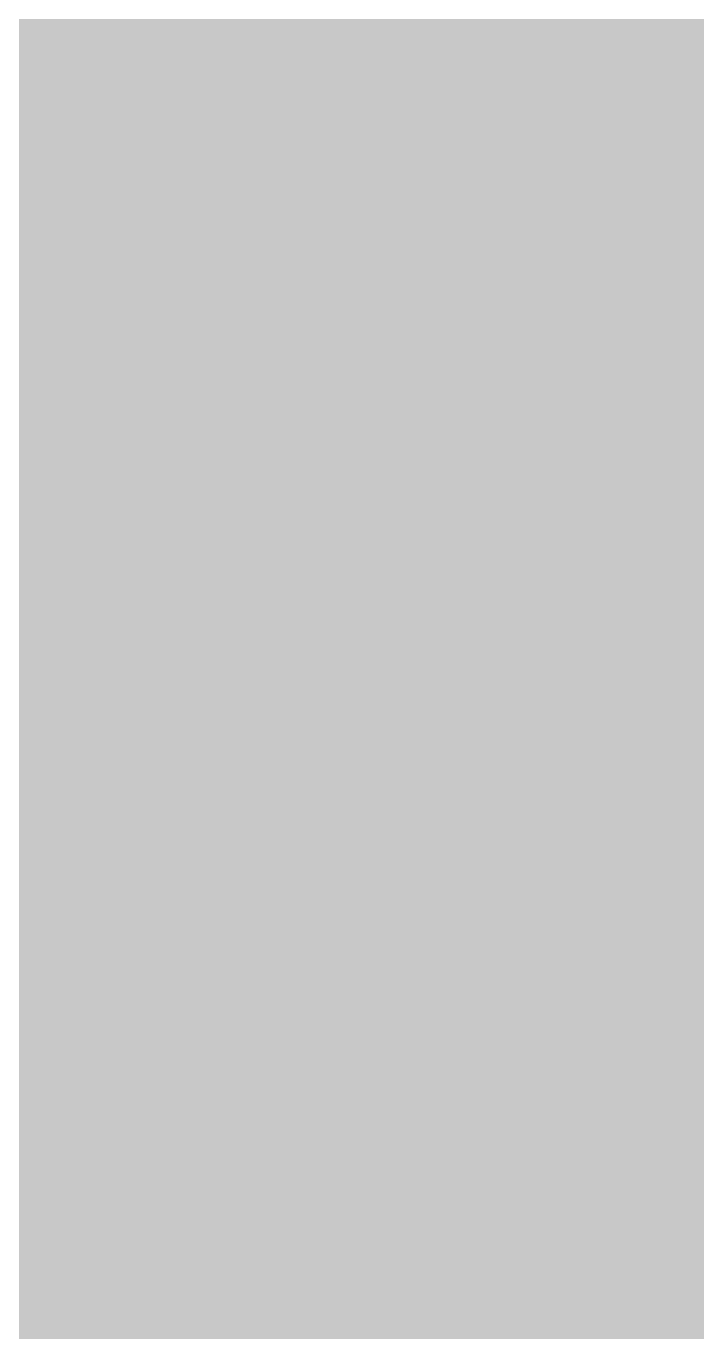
# Model space of a CAD drawing. Extents: x -7.6 to 53.5, y -11.4 to 75.3.
# Drawn here: x 28.221 to 29.022, y 17.39 to 18.948 of the extents above; entities that cross this region are included whole.
import ezdxf

# ---------------------------------------------------------------- set-up
doc = ezdxf.new("R2010")
doc.units = 0
for name, color, linetype in [('1', 12, 'CONTINUOUS'), ('16', 132, 'CONTINUOUS'), ('21', 41, 'CONTINUOUS'), ('22', 40, 'CONTINUOUS'), ('51', 53, 'CONTINUOUS')]:
    doc.layers.add(name, color=color, linetype=linetype)

# ---------------------------------------------------------------- blocks, each defined once
blk = doc.blocks.new('RECT')
blk.add_solid([(-0.5, -0.5), (0.5, -0.5), (-0.5, 0.5), (0.5, 0.5)])

msp = doc.modelspace()

# ---------------------------------------------------------------- linework, layer by layer
at = {"layer": '16', "const_width": 11.43}
msp.add_lwpolyline([(26.67, 12.7), (26.67, 32.004)], dxfattribs=at)
at = {"layer": '21', "const_width": 0.2032}
msp.add_lwpolyline([(37.87, 18.78, 0.8148), (28.17, 18.78)], format="xyb", dxfattribs=at)
at = {"layer": '22', "const_width": 0.0254}
for points in [[(28.8925, 18.8392), (28.9966, 18.8468)], [(28.9966, 18.8468), (29.1021, 18.8374)], [(28.8261, 18.8249), (28.8925, 18.8392)], [(28.7635, 18.7983), (28.8261, 18.8249)], [(28.8178, 18.8214), (29.1495, 18.8214)], [(28.7071, 18.7604), (28.7635, 18.7983)], [(28.76, 18.796), (29.2148, 18.796)], [(28.7223, 18.7706), (29.2519, 18.7706)], [(28.6328, 18.6878), (28.7071, 18.7604)], [(28.6915, 18.7452), (29.2786, 18.7452)], [(28.6655, 18.7198), (29.2973, 18.7198)], [(28.6395, 18.6944), (29.316, 18.6944)], [(28.5722, 18.6034), (28.6328, 18.6878)], [(28.6193, 18.669), (29.3333, 18.669)], [(28.601, 18.6436), (29.3469, 18.6436)], [(28.7223, 18.5369), (29.0551, 18.6487)], [(29.0627, 18.6385), (28.7376, 18.5293)], [(28.5828, 18.6182), (29.0023, 18.6182)], [(28.9643, 18.6182), (29.098, 18.6182)], [(28.527, 18.5099), (28.5722, 18.6034)], [(28.567, 18.5928), (28.9266, 18.5928)], [(28.8887, 18.5928), (29.1128, 18.5928)], [(28.5548, 18.5674), (28.851, 18.5674)], [(28.8131, 18.5674), (29.1275, 18.5674)], [(28.5425, 18.542), (28.7754, 18.542)], [(28.6309, 18.1254), (28.7223, 18.5369)], [(28.7375, 18.542), (29.1423, 18.542)], [(28.7376, 18.5293), (28.6487, 18.1356)], [(28.4988, 18.4099), (28.527, 18.5099)], [(28.5303, 18.5166), (28.7347, 18.5166)], [(28.7178, 18.5166), (29.1571, 18.5166)], [(28.5218, 18.4912), (28.729, 18.4912)], [(28.7121, 18.4912), (29.1718, 18.4912)], [(28.5146, 18.4658), (28.7233, 18.4658)], [(28.7065, 18.4658), (29.1866, 18.4658)], [(28.5074, 18.4404), (28.7175, 18.4404)], [(28.7009, 18.4404), (28.9154, 18.4404)], [(28.9154, 18.4404), (28.8738, 18.4278)], [(28.959, 18.4422), (28.9154, 18.4404)], [(29.0016, 18.4331), (28.959, 18.4422)], [(28.9676, 18.4404), (29.2014, 18.4404)], [(28.8738, 18.4278), (28.8366, 18.4053)], [(29.0406, 18.4136), (29.0016, 18.4331)], [(28.4806, 18.2784), (28.4988, 18.4099)], [(28.5002, 18.415), (28.7118, 18.415)], [(28.6952, 18.415), (28.8526, 18.415)], [(28.8366, 18.4053), (28.8061, 18.3744)], [(28.496, 18.3896), (28.7061, 18.3896)], [(28.6896, 18.3896), (28.8211, 18.3896)], [(28.4925, 18.3642), (28.7003, 18.3642)], [(28.6839, 18.3642), (28.7999, 18.3642)], [(28.8061, 18.3744), (28.7734, 18.3208)], [(28.4889, 18.3388), (28.6946, 18.3388)], [(28.6783, 18.3388), (28.7844, 18.3388)], [(28.7734, 18.3208), (28.7528, 18.2614)], [(28.4854, 18.3134), (28.6889, 18.3134)], [(28.6727, 18.3134), (28.7709, 18.3134)], [(28.4819, 18.288), (28.6831, 18.288)], [(28.667, 18.288), (28.762, 18.288)], [(28.4759, 18.1458), (28.4806, 18.2784)], [(28.48, 18.2626), (28.6774, 18.2626)], [(28.6614, 18.2626), (28.7532, 18.2626)], [(28.7528, 18.2614), (28.7452, 18.1991)], [(28.4791, 18.2372), (28.6716, 18.2372)], [(28.6557, 18.2372), (28.7499, 18.2372)], [(28.4782, 18.2118), (28.6659, 18.2118)], [(28.6501, 18.2118), (28.7468, 18.2118)], [(28.7452, 18.1991), (28.7452, 18.0645)], [(28.4773, 18.1864), (28.6602, 18.1864)], [(28.6444, 18.1864), (28.7452, 18.1864)], [(28.4764, 18.161), (28.6544, 18.161)], [(28.6388, 18.161), (28.7452, 18.161)], [(28.4937, 17.8892), (28.4759, 18.1458)], [(28.4766, 18.1356), (28.6487, 18.1356)], [(28.6332, 18.1356), (28.7452, 18.1356)], [(28.6487, 18.1356), (29.0068, 17.4117)], [(29.0068, 17.4117), (28.6309, 18.1254)], [(28.4784, 18.1102), (28.6613, 18.1102)], [(28.6389, 18.1102), (28.7452, 18.1102)], [(28.4801, 18.0848), (28.6738, 18.0848)], [(28.6523, 18.0848), (28.7452, 18.0848)], [(28.4819, 18.0594), (28.6864, 18.0594)], [(28.6657, 18.0594), (28.7459, 18.0594)], [(28.7452, 18.0645), (28.7528, 18.0061)], [(28.4837, 18.034), (28.699, 18.034)], [(28.679, 18.034), (28.7492, 18.034)], [(28.4854, 18.0086), (28.7115, 18.0086)], [(28.6924, 18.0086), (28.7525, 18.0086)], [(28.7528, 18.0061), (28.7754, 17.9447)], [(28.4872, 17.9832), (28.7241, 17.9832)], [(28.7058, 17.9832), (28.7612, 17.9832)], [(28.4889, 17.9578), (28.7367, 17.9578)], [(28.7192, 17.9578), (28.7706, 17.9578)], [(28.7754, 17.9447), (28.8106, 17.8897)], [(28.4907, 17.9324), (28.7492, 17.9324)], [(28.7326, 17.9324), (28.7833, 17.9324)], [(28.4925, 17.907), (28.7618, 17.907)], [(28.7459, 17.907), (28.7996, 17.907)], [(28.5149, 17.7971), (28.4937, 17.8892)], [(28.4955, 17.8816), (28.7743, 17.8816)], [(28.7593, 17.8816), (28.8187, 17.8816)], [(28.8106, 17.8897), (28.8569, 17.8435)], [(28.5013, 17.8562), (28.7869, 17.8562)], [(28.7727, 17.8562), (28.8442, 17.8562)], [(28.8569, 17.8435), (28.9009, 17.8164)], [(28.5072, 17.8308), (28.7995, 17.8308)], [(28.7861, 17.8308), (28.8775, 17.8308)], [(28.513, 17.8054), (28.812, 17.8054)], [(28.7994, 17.8054), (28.9356, 17.8054)], [(28.9009, 17.8164), (28.9501, 17.8008)], [(28.5547, 17.7114), (28.5149, 17.7971)], [(28.9501, 17.8008), (29.0017, 17.7978)], [(29.0017, 17.7978), (29.0068, 17.7978)], [(29.0068, 17.7978), (29.0068, 17.4117)], [(28.5229, 17.78), (28.8246, 17.78)], [(28.8128, 17.78), (29.0068, 17.78)], [(28.5347, 17.7546), (28.8372, 17.7546)], [(28.8262, 17.7546), (29.0068, 17.7546)], [(28.5464, 17.7292), (28.8497, 17.7292)], [(28.8396, 17.7292), (29.0068, 17.7292)], [(28.6309, 17.592), (28.5547, 17.7114)], [(28.5596, 17.7038), (28.8623, 17.7038)], [(28.853, 17.7038), (29.0068, 17.7038)], [(28.5758, 17.6784), (28.8749, 17.6784)], [(28.8663, 17.6784), (29.0068, 17.6784)], [(28.592, 17.653), (28.8874, 17.653)], [(28.8797, 17.653), (29.0068, 17.653)], [(28.6082, 17.6276), (28.9, 17.6276)], [(28.8931, 17.6276), (29.0068, 17.6276)], [(28.6244, 17.6022), (28.9126, 17.6022)], [(28.9065, 17.6022), (29.0068, 17.6022)], [(28.6739, 17.5405), (28.6309, 17.592)], [(28.6436, 17.5768), (28.9251, 17.5768)], [(28.9198, 17.5768), (29.0068, 17.5768)], [(28.6649, 17.5514), (28.9377, 17.5514)], [(28.7263, 17.4985), (28.6739, 17.5405)], [(28.9332, 17.5514), (29.0068, 17.5514)], [(28.6921, 17.526), (28.9503, 17.526)], [(28.9466, 17.526), (29.0068, 17.526)], [(28.7237, 17.5006), (28.9628, 17.5006)], [(28.7858, 17.4676), (28.7263, 17.4985)], [(28.96, 17.5006), (29.0068, 17.5006)], [(28.7712, 17.4752), (28.9754, 17.4752)], [(28.9734, 17.4752), (29.0068, 17.4752)], [(28.9128, 17.4244), (28.7858, 17.4676)], [(28.8381, 17.4498), (28.988, 17.4498)], [(28.9867, 17.4498), (29.0068, 17.4498)], [(28.9712, 17.4142), (28.9128, 17.4244)], [(28.9128, 17.4244), (29.0005, 17.4244)], [(29.0068, 17.4117), (28.9712, 17.4142)], [(29.0001, 17.4244), (29.0068, 17.4244)]]:
    msp.add_lwpolyline(points, dxfattribs=at)
at = {"layer": '22', "const_width": 0.0127}
for points in [[(28.9972, 18.8531, 1), (28.996, 18.8405)], [(28.9971, 18.8405, 1), (28.9961, 18.8531)], [(28.892, 18.8455, 1), (28.893, 18.8329)], [(28.8938, 18.833, 1), (28.8912, 18.8454)], [(28.8178, 18.8278, 1), (28.8178, 18.815)], [(28.8247, 18.8311, 1), (28.8274, 18.8187)], [(28.8285, 18.8191, 1), (28.8236, 18.8308)], [(28.76, 18.8024, 1), (28.76, 18.7896)], [(28.761, 18.8042, 1), (28.766, 18.7925)], [(28.767, 18.7931, 1), (28.76, 18.8036)], [(28.7223, 18.777, 1), (28.7223, 18.7643)], [(28.7036, 18.7657, 1), (28.7106, 18.7551)], [(28.7115, 18.7559, 1), (28.7027, 18.7649)], [(28.6915, 18.7516, 1), (28.6915, 18.7388)], [(28.6655, 18.7262, 1), (28.6655, 18.7134)], [(28.6395, 18.7008, 1), (28.6395, 18.6881)], [(28.6284, 18.6923, 1), (28.6372, 18.6833)], [(28.638, 18.6841, 1), (28.6276, 18.6915)], [(28.6193, 18.6754, 1), (28.6193, 18.6626)], [(28.601, 18.65, 1), (28.601, 18.6372)], [(28.5828, 18.6246, 1), (28.5828, 18.6119)], [(28.9643, 18.6246, 1), (28.9643, 18.6119)], [(29.0023, 18.6119, 1), (29.0023, 18.6246)], [(28.567, 18.6071, 1), (28.5773, 18.5997)], [(28.5779, 18.6007, 1), (28.5664, 18.6062)], [(28.567, 18.5992, 1), (28.567, 18.5864)], [(28.8887, 18.5992, 1), (28.8887, 18.5864)], [(28.9266, 18.5864, 1), (28.9266, 18.5992)], [(28.5548, 18.5738, 1), (28.5548, 18.561)], [(28.8131, 18.5738, 1), (28.8131, 18.561)], [(28.851, 18.561, 1), (28.851, 18.5738)], [(28.5425, 18.5484, 1), (28.5425, 18.5357)], [(28.7203, 18.5429, 1), (28.7243, 18.5309)], [(28.7285, 18.5355, 1), (28.7161, 18.5383)], [(28.7375, 18.5484, 1), (28.7375, 18.5357)], [(28.7754, 18.5357, 1), (28.7754, 18.5484)], [(28.7356, 18.5353, 1), (28.7396, 18.5233)], [(28.7438, 18.5279, 1), (28.7314, 18.5307)], [(28.5213, 18.5126, 1), (28.5328, 18.5071)], [(28.5332, 18.5081, 1), (28.5209, 18.5116)], [(28.5303, 18.523, 1), (28.5303, 18.5102)], [(28.7178, 18.523, 1), (28.7178, 18.5102)], [(28.7347, 18.5102, 1), (28.7347, 18.523)], [(28.5218, 18.4976, 1), (28.5218, 18.4848)], [(28.7121, 18.4976, 1), (28.7121, 18.4848)], [(28.729, 18.4848, 1), (28.729, 18.4976)], [(28.5146, 18.4722, 1), (28.5146, 18.4595)], [(28.7065, 18.4722, 1), (28.7065, 18.4595)], [(28.7233, 18.4595, 1), (28.7233, 18.4722)], [(28.5074, 18.4468, 1), (28.5074, 18.434)], [(28.7009, 18.4468, 1), (28.7009, 18.434)], [(28.7175, 18.434, 1), (28.7175, 18.4468)], [(28.9151, 18.4467, 1), (28.9157, 18.4341)], [(28.9172, 18.4343, 1), (28.9136, 18.4465)], [(28.9154, 18.434, 1), (28.9154, 18.4468)], [(28.9603, 18.4485, 1), (28.9577, 18.436)], [(28.9592, 18.4359, 1), (28.9587, 18.4486)], [(28.9676, 18.4468, 1), (28.9676, 18.434)], [(28.872, 18.4339, 1), (28.8757, 18.4217)], [(28.8771, 18.4224, 1), (28.8705, 18.4332)], [(29.0045, 18.4388, 1), (28.9988, 18.4274)], [(29.0003, 18.4269, 1), (29.003, 18.4393)], [(28.5051, 18.409, 1), (28.4925, 18.4108)], [(28.5002, 18.4214, 1), (28.5002, 18.4086)], [(28.6952, 18.4214, 1), (28.6952, 18.4086)], [(28.7118, 18.4086, 1), (28.7118, 18.4214)], [(28.8526, 18.4086, 1), (28.8526, 18.4214)], [(28.4927, 18.4116, 1), (28.5049, 18.4082)], [(28.8333, 18.4108, 1), (28.8399, 18.3999)], [(28.8411, 18.4009, 1), (28.8321, 18.4098)], [(28.496, 18.396, 1), (28.496, 18.3833)], [(28.6896, 18.396, 1), (28.6896, 18.3833)], [(28.7061, 18.3833, 1), (28.7061, 18.396)], [(28.8211, 18.3833, 1), (28.8211, 18.396)], [(28.4925, 18.3706, 1), (28.4925, 18.3578)], [(28.6839, 18.3706, 1), (28.6839, 18.3578)], [(28.7003, 18.3578, 1), (28.7003, 18.3706)], [(28.8016, 18.3789, 1), (28.8106, 18.3699)], [(28.7999, 18.3578, 1), (28.7999, 18.3706)], [(28.8115, 18.3711, 1), (28.8007, 18.3777)], [(28.4889, 18.3452, 1), (28.4889, 18.3325)], [(28.6783, 18.3452, 1), (28.6783, 18.3325)], [(28.6946, 18.3325, 1), (28.6946, 18.3452)], [(28.7844, 18.3325, 1), (28.7844, 18.3452)], [(28.768, 18.3241, 1), (28.7789, 18.3175)], [(28.7794, 18.3187, 1), (28.7674, 18.3228)], [(28.4854, 18.3198, 1), (28.4854, 18.3071)], [(28.6727, 18.3198, 1), (28.6727, 18.3071)], [(28.6889, 18.3071, 1), (28.6889, 18.3198)], [(28.7709, 18.3071, 1), (28.7709, 18.3198)], [(28.4819, 18.2944, 1), (28.4819, 18.2816)], [(28.667, 18.2944, 1), (28.667, 18.2816)], [(28.6831, 18.2816, 1), (28.6831, 18.2944)], [(28.762, 18.2816, 1), (28.762, 18.2944)], [(28.4869, 18.2782, 1), (28.4742, 18.2787)], [(28.4743, 18.2793, 1), (28.4869, 18.2776)], [(28.48, 18.269, 1), (28.48, 18.2563)], [(28.6614, 18.269, 1), (28.6614, 18.2563)], [(28.6774, 18.2563, 1), (28.6774, 18.269)], [(28.7591, 18.2607, 1), (28.7465, 18.2622)], [(28.7468, 18.2635, 1), (28.7588, 18.2594)], [(28.7532, 18.2563, 1), (28.7532, 18.269)], [(28.4791, 18.2436, 1), (28.4791, 18.2309)], [(28.6557, 18.2436, 1), (28.6557, 18.2309)], [(28.6716, 18.2309, 1), (28.6716, 18.2436)], [(28.7499, 18.2309, 1), (28.7499, 18.2436)], [(28.4782, 18.2182, 1), (28.4782, 18.2054)], [(28.6501, 18.2182, 1), (28.6501, 18.2054)], [(28.6659, 18.2054, 1), (28.6659, 18.2182)], [(28.7468, 18.2054, 1), (28.7468, 18.2182)], [(28.7516, 18.1991, 1), (28.7388, 18.1991)], [(28.7389, 18.1999, 1), (28.7515, 18.1983)], [(28.4773, 18.1928, 1), (28.4773, 18.1801)], [(28.6444, 18.1928, 1), (28.6444, 18.1801)], [(28.6602, 18.1801, 1), (28.6602, 18.1928)], [(28.7452, 18.1801, 1), (28.7452, 18.1928)], [(28.4764, 18.1674, 1), (28.4764, 18.1547)], [(28.6388, 18.1674, 1), (28.6388, 18.1547)], [(28.6544, 18.1547, 1), (28.6544, 18.1674)], [(28.7452, 18.1547, 1), (28.7452, 18.1674)], [(28.4822, 18.1462, 1), (28.4696, 18.1454)], [(28.4696, 18.146, 1), (28.4822, 18.1456)], [(28.4766, 18.142, 1), (28.4766, 18.1292)], [(28.6332, 18.142, 1), (28.6332, 18.1292)], [(28.6544, 18.1384, 1), (28.643, 18.1328)], [(28.6425, 18.137, 1), (28.6549, 18.1342)], [(28.6487, 18.1292, 1), (28.6487, 18.142)], [(28.7452, 18.1292, 1), (28.7452, 18.142)], [(28.6365, 18.1284, 1), (28.6253, 18.1224)], [(28.6247, 18.1268, 1), (28.6371, 18.124)], [(28.4784, 18.1166, 1), (28.4784, 18.1039)], [(28.6389, 18.1166, 1), (28.6389, 18.1039)], [(28.6613, 18.1039, 1), (28.6613, 18.1166)], [(28.7452, 18.1039, 1), (28.7452, 18.1166)], [(28.4801, 18.0912, 1), (28.4801, 18.0785)], [(28.6523, 18.0912, 1), (28.6523, 18.0785)], [(28.6738, 18.0785, 1), (28.6738, 18.0912)], [(28.7452, 18.0785, 1), (28.7452, 18.0912)], [(28.4819, 18.0658, 1), (28.4819, 18.053)], [(28.6657, 18.0658, 1), (28.6657, 18.053)], [(28.6864, 18.053, 1), (28.6864, 18.0658)], [(28.7515, 18.0653, 1), (28.7389, 18.0637)], [(28.7388, 18.0645, 1), (28.7516, 18.0645)], [(28.7459, 18.053, 1), (28.7459, 18.0658)], [(28.4837, 18.0404, 1), (28.4837, 18.0277)], [(28.679, 18.0404, 1), (28.679, 18.0277)], [(28.699, 18.0277, 1), (28.699, 18.0404)], [(28.7492, 18.0277, 1), (28.7492, 18.0404)], [(28.4854, 18.015, 1), (28.4854, 18.0023)], [(28.6924, 18.015, 1), (28.6924, 18.0023)], [(28.7115, 18.0023, 1), (28.7115, 18.015)], [(28.7588, 18.0083, 1), (28.7468, 18.0039)], [(28.7525, 18.0023, 1), (28.7525, 18.015)], [(28.7465, 18.0053, 1), (28.7591, 18.0069)], [(28.4872, 17.9896, 1), (28.4872, 17.9768)], [(28.7058, 17.9896, 1), (28.7058, 17.9768)], [(28.7241, 17.9768, 1), (28.7241, 17.9896)], [(28.7612, 17.9768, 1), (28.7612, 17.9896)], [(28.4889, 17.9642, 1), (28.4889, 17.9515)], [(28.7192, 17.9642, 1), (28.7192, 17.9515)], [(28.7367, 17.9515, 1), (28.7367, 17.9642)], [(28.7706, 17.9515, 1), (28.7706, 17.9642)], [(28.7807, 17.9482, 1), (28.77, 17.9413)], [(28.4907, 17.9388, 1), (28.4907, 17.9261)], [(28.7326, 17.9388, 1), (28.7326, 17.9261)], [(28.7492, 17.9261, 1), (28.7492, 17.9388)], [(28.7694, 17.9426, 1), (28.7813, 17.9469)], [(28.7833, 17.9261, 1), (28.7833, 17.9388)], [(28.4925, 17.9134, 1), (28.4925, 17.9006)], [(28.7459, 17.9134, 1), (28.7459, 17.9006)], [(28.7618, 17.9006, 1), (28.7618, 17.9134)], [(28.7996, 17.9006, 1), (28.7996, 17.9134)], [(28.4999, 17.8906, 1), (28.4875, 17.8878)], [(28.4874, 17.8888, 1), (28.5, 17.8896)], [(28.4955, 17.888, 1), (28.4955, 17.8753)], [(28.7593, 17.888, 1), (28.7593, 17.8753)], [(28.7743, 17.8753, 1), (28.7743, 17.888)], [(28.8151, 17.8942, 1), (28.8062, 17.8852)], [(28.8053, 17.8863, 1), (28.816, 17.8931)], [(28.8187, 17.8753, 1), (28.8187, 17.888)], [(28.5013, 17.8626, 1), (28.5013, 17.8498)], [(28.7727, 17.8626, 1), (28.7727, 17.8498)], [(28.7869, 17.8498, 1), (28.7869, 17.8626)], [(28.8442, 17.8498, 1), (28.8442, 17.8626)], [(28.8602, 17.8489, 1), (28.8536, 17.8381)], [(28.8524, 17.839, 1), (28.8614, 17.848)], [(28.5072, 17.8372, 1), (28.5072, 17.8244)], [(28.7861, 17.8372, 1), (28.7861, 17.8244)], [(28.7995, 17.8244, 1), (28.7995, 17.8372)], [(28.8775, 17.8244, 1), (28.8775, 17.8372)], [(28.513, 17.8118, 1), (28.513, 17.7991)], [(28.7994, 17.8118, 1), (28.7994, 17.7991)], [(28.812, 17.7991, 1), (28.812, 17.8118)], [(28.9028, 17.8224, 1), (28.899, 17.8103)], [(28.8975, 17.811, 1), (28.9042, 17.8218)], [(28.9356, 17.7991, 1), (28.9356, 17.8118)], [(28.5207, 17.7998, 1), (28.5092, 17.7944)], [(28.5087, 17.7957, 1), (28.5211, 17.7985)], [(28.9505, 17.8072, 1), (28.9498, 17.7945)], [(28.9482, 17.7948, 1), (28.952, 17.8069)], [(29.0017, 17.8042, 1), (29.0017, 17.7915)], [(29.0132, 17.7978, 1), (29.0005, 17.7978)], [(29.0013, 17.7915, 1), (29.0021, 17.8041)], [(29.0068, 17.7915, 1), (29.0068, 17.8042)], [(28.5229, 17.7864, 1), (28.5229, 17.7736)], [(28.8128, 17.7864, 1), (28.8128, 17.7736)], [(28.8246, 17.7736, 1), (28.8246, 17.7864)], [(29.0068, 17.7736, 1), (29.0068, 17.7864)], [(28.5347, 17.761, 1), (28.5347, 17.7482)], [(28.8262, 17.761, 1), (28.8262, 17.7482)], [(28.8372, 17.7482, 1), (28.8372, 17.761)], [(29.0068, 17.7482, 1), (29.0068, 17.761)], [(28.5464, 17.7356, 1), (28.5464, 17.7229)], [(28.8396, 17.7356, 1), (28.8396, 17.7229)], [(28.8497, 17.7229, 1), (28.8497, 17.7356)], [(29.0068, 17.7229, 1), (29.0068, 17.7356)], [(28.5601, 17.7148, 1), (28.5493, 17.708)], [(28.5489, 17.7087, 1), (28.5605, 17.7141)], [(28.5596, 17.7102, 1), (28.5596, 17.6974)], [(28.853, 17.7102, 1), (28.853, 17.6974)], [(28.8623, 17.6974, 1), (28.8623, 17.7102)], [(29.0068, 17.6974, 1), (29.0068, 17.7102)], [(28.5758, 17.6848, 1), (28.5758, 17.672)], [(28.8663, 17.6848, 1), (28.8663, 17.672)], [(28.8749, 17.672, 1), (28.8749, 17.6848)], [(29.0068, 17.672, 1), (29.0068, 17.6848)], [(28.592, 17.6594, 1), (28.592, 17.6467)], [(28.8797, 17.6594, 1), (28.8797, 17.6467)], [(28.8874, 17.6467, 1), (28.8874, 17.6594)], [(29.0068, 17.6467, 1), (29.0068, 17.6594)], [(28.6082, 17.634, 1), (28.6082, 17.6212)], [(28.8931, 17.634, 1), (28.8931, 17.6212)], [(28.9, 17.6212, 1), (28.9, 17.634)], [(29.0068, 17.6212, 1), (29.0068, 17.634)], [(28.6244, 17.6086, 1), (28.6244, 17.5958)], [(28.9065, 17.6086, 1), (28.9065, 17.5958)], [(28.9126, 17.5958, 1), (28.9126, 17.6086)], [(29.0068, 17.5958, 1), (29.0068, 17.6086)], [(28.6358, 17.5961, 1), (28.626, 17.5879)], [(28.6255, 17.5886, 1), (28.6363, 17.5954)], [(28.6436, 17.5832, 1), (28.6436, 17.5705)], [(28.9198, 17.5832, 1), (28.9198, 17.5705)], [(28.9251, 17.5705, 1), (28.9251, 17.5832)], [(29.0068, 17.5705, 1), (29.0068, 17.5832)], [(28.6649, 17.5578, 1), (28.6649, 17.545)], [(28.6779, 17.5455, 1), (28.67, 17.5356)], [(28.6691, 17.5365, 1), (28.6788, 17.5446)], [(28.9332, 17.5578, 1), (28.9332, 17.545)], [(28.9377, 17.545, 1), (28.9377, 17.5578)], [(29.0068, 17.545, 1), (29.0068, 17.5578)], [(28.6921, 17.5324, 1), (28.6921, 17.5196)], [(28.9466, 17.5324, 1), (28.9466, 17.5196)], [(28.9503, 17.5196, 1), (28.9503, 17.5324)], [(29.0068, 17.5196, 1), (29.0068, 17.5324)], [(28.7237, 17.507, 1), (28.7237, 17.4943)], [(28.7292, 17.5042, 1), (28.7233, 17.4929)], [(28.7223, 17.4936, 1), (28.7302, 17.5035)], [(28.96, 17.507, 1), (28.96, 17.4943)], [(28.9628, 17.4943, 1), (28.9628, 17.507)], [(29.0068, 17.4943, 1), (29.0068, 17.507)], [(28.7712, 17.4816, 1), (28.7712, 17.4688)], [(28.9734, 17.4816, 1), (28.9734, 17.4688)], [(28.9754, 17.4688, 1), (28.9754, 17.4816)], [(29.0068, 17.4688, 1), (29.0068, 17.4816)], [(28.7878, 17.4736, 1), (28.7838, 17.4616)], [(28.7829, 17.462, 1), (28.7887, 17.4732)], [(28.8381, 17.4562, 1), (28.8381, 17.4434)], [(28.9867, 17.4562, 1), (28.9867, 17.4434)], [(28.988, 17.4434, 1), (28.988, 17.4562)], [(29.0068, 17.4434, 1), (29.0068, 17.4562)], [(28.9128, 17.4308, 1), (28.9128, 17.4181)], [(28.9139, 17.4307, 1), (28.9117, 17.4181)], [(28.9108, 17.4184, 1), (28.9148, 17.4304)], [(28.9716, 17.4205, 1), (28.9708, 17.4079)], [(28.9701, 17.4079, 1), (28.9723, 17.4205)], [(29.0001, 17.4308, 1), (29.0001, 17.4181)], [(29.0005, 17.4181, 1), (29.0005, 17.4308)], [(29.0064, 17.4054, 1), (29.0072, 17.418)], [(29.0068, 17.4181, 1), (29.0068, 17.4308)], [(29.0005, 17.4117, 1), (29.0132, 17.4117)], [(29.0011, 17.4089, 1), (29.0125, 17.4145)], [(29.0012, 17.4087, 1), (29.0124, 17.4147)]]:
    msp.add_lwpolyline(points, format="xyb", dxfattribs=at)
at = {"layer": '51'}
for points, const_width in [([(33.02, 12.83, 1), (33.02, 22.73, 1), (33.02, 12.83)], 0.1016), ([(28.2914, 18.923, 1), (28.2914, 18.8722)], 0.0508), ([(28.2729, 18.8214, 1), (28.2729, 18.7706)], 0.0508), ([(28.2544, 18.7198, 1), (28.2544, 18.669)], 0.0508), ([(28.236, 18.6182, 1), (28.236, 18.5674)], 0.0508), ([(28.2175, 18.5166, 1), (28.2175, 18.4658)], 0.0508), ([(28.199, 18.415, 1), (28.199, 18.3642)], 0.0508)]:
    msp.add_lwpolyline(points, format="xyb", dxfattribs=dict(at, const_width=const_width))
at = {"layer": '51', "const_width": 0.1016}
for points in [[(28.37, 19.33), (28.17, 18.23)], [(28.3099, 18.9992), (29.72, 18.9992)], [(28.2914, 18.8976), (29.72, 18.8976)], [(28.2729, 18.796), (29.72, 18.796)], [(28.2544, 18.6944), (29.72, 18.6944)], [(28.236, 18.5928), (29.72, 18.5928)], [(28.2175, 18.4912), (29.72, 18.4912)], [(28.199, 18.3896), (29.72, 18.3896)], [(28.1805, 18.288), (29.72, 18.288)], [(28.17, 18.1864), (29.72, 18.1864)], [(28.17, 18.0848), (29.72, 18.0848)], [(28.17, 17.9832), (29.72, 17.9832)], [(28.17, 17.8816), (29.72, 17.8816)], [(28.17, 17.78), (29.72, 17.78)], [(28.17, 17.6784), (29.72, 17.6784)], [(28.17, 17.5768), (29.72, 17.5768)], [(28.17, 17.4752), (29.72, 17.4752)], [(28.17, 17.3736), (29.72, 17.3736)]]:
    msp.add_lwpolyline(points, dxfattribs=at)

# ---------------------------------------------------------------- block references
at = {"layer": '1', "xscale": 3.9, "yscale": 1.6}
msp.add_blockref('RECT', (28.77, 17.78), dxfattribs=at)

doc.saveas('drawing.dxf')
